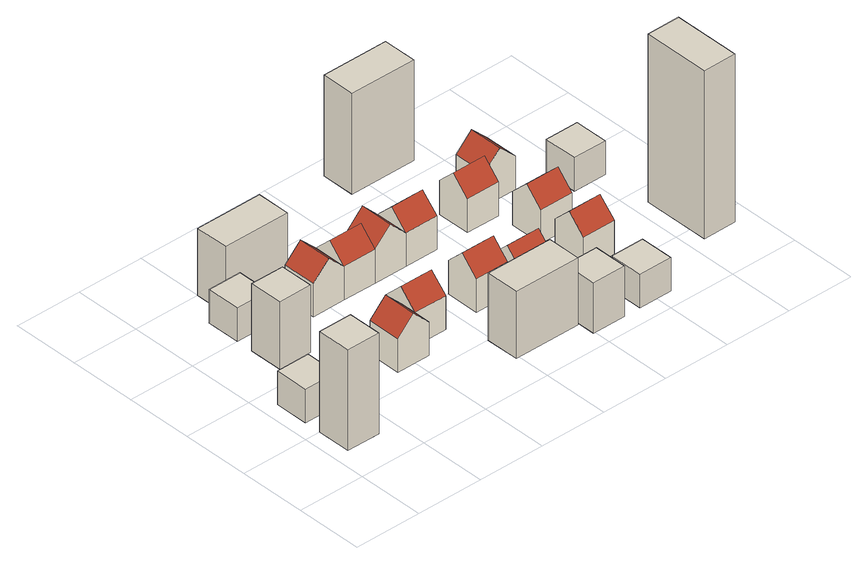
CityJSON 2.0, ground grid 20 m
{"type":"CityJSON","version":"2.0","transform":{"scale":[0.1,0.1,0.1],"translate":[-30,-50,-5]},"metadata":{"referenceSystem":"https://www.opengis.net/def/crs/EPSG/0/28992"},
"CityObjects":{
"building1":{"type":"Building","attributes":{"description":"This is a simple, primastic building meant to provide shadowing and occlusions","name":"Box building 23","lod2_volume":3000,"n_adjacent_buildings":0,"lod_max":0},"geometry":[{"type":"Solid","lod":"1","boundaries":[[[[0,1,2,3]],[[2,4,5,3]],[[1,6,4,2]],[[0,7,6,1]],[[3,5,7,0]],[[4,6,7,5]]]]}]},
"building2":{"type":"Building","attributes":{"description":"This is a simple, primastic building meant to provide shadowing and occlusions","name":"Box building 22","lod2_volume":1000,"n_adjacent_buildings":0,"lod_max":0},"geometry":[{"type":"Solid","lod":"1","boundaries":[[[[8,9,10,11]],[[10,12,13,11]],[[9,14,12,10]],[[8,15,14,9]],[[11,13,15,8]],[[12,14,15,13]]]]}]},
"building3":{"type":"Building","attributes":{"description":"This is a simple, primastic building meant to provide shadowing and occlusions","name":"Box building 21","lod2_volume":2000,"n_adjacent_buildings":0,"lod_max":0},"geometry":[{"type":"Solid","lod":"1","boundaries":[[[[16,17,18,19]],[[18,20,21,19]],[[17,22,20,18]],[[16,23,22,17]],[[19,21,23,16]],[[20,22,23,21]]]]}]},
"building4":{"type":"Building","attributes":{"description":"This is a simple, primastic building meant to provide shadowing and occlusions","name":"Box building 20","lod2_volume":1000,"n_adjacent_buildings":0,"lod_max":0},"geometry":[{"type":"Solid","lod":"1","boundaries":[[[[24,25,26,27]],[[26,28,29,27]],[[25,30,28,26]],[[24,31,30,25]],[[27,29,31,24]],[[28,30,31,29]]]]}]},
"building5":{"type":"Building","attributes":{"description":"This is Building 7","name":"Palapatine's Residence","lod2_volume":1250,"n_adjacent_buildings":1,"lod_max":2,"building_type":"AB","num_residents":110,"class":"habitation","function":"residential building","yearOfConstruction":2005,"roofType":"gabled roof","measuredHeight":15,"storeysAboveGround":3,"storeysBelowGround":0,"storeyHeightsAboveGround":3},"address":[{"country":"Bespin Territories","locality":"Alderaan","thoroughfareNumber":"7","thoroughfareName":"Bespin Square","postcode":"1977SW"}],"geometry":[{"type":"MultiSurface","lod":"2","boundaries":[[[32,33,34,35]],[[36,37,33,32]],[[38,39,40,41]],[[42,43,36,40,39]],[[43,42,39,37]],[[34,33,37,39,38]],[[40,36,32,35,41]],[[35,34,38,41]]],"semantics":{"surfaces":[{"type":"RoofSurface","description":"This is Roofsurface 1 (South) (Building 7)"},{"type":"RoofSurface","description":"This is Roofsurface 2 (North) (Building 7)"},{"type":"GroundSurface"},{"type":"WallSurface"},{"type":"ClosureSurface"}],"values":[0,1,2,3,4,3,3,3]}}]},
"building6":{"type":"Building","attributes":{"description":"This is Building 1","name":"Snoke's Palace","lod2_volume":1250,"test_uri_att":"https://www.brickset.com","n_adjacent_buildings":1,"lod_max":2,"num_residents":5,"building_type":"SFH","test_real_att":12.34,"test_date_att":"2020-08-06","test_string_att":"This is a test string","class":"habitation","function":"residential building","yearOfConstruction":1955,"roofType":"gabled roof","measuredHeight":15,"storeysAboveGround":3,"storeysBelowGround":0,"storeyHeightsAboveGround":3},"address":[{"country":"Bespin Territories","locality":"Alderaan","thoroughfareNumber":"1","thoroughfareName":"Bespin Square","postcode":"1977SW"}],"geometry":[{"type":"MultiSurface","lod":"2","boundaries":[[[44,45,46,47]],[[48,49,45,44]],[[50,51,52,53]],[[48,52,51,49]],[[46,45,49,51,50]],[[52,48,44,47,53]],[[47,46,50,53]]],"semantics":{"surfaces":[{"type":"RoofSurface","description":"This is Roofsurface 1 (West) (Building 1)","test_date_att_rs":"2020-08-05","test_integer_att_rs":"21","test_measure_att_rs":"123.56","test_real_att_rs":"98.76","test_string_att_rs":"This is a test string for a roofsurface","test_uri_att_rs":"https://www.starwars.com"},{"type":"RoofSurface","description":"This is Roofsurface 2 (East) (Building 1)"},{"type":"GroundSurface"},{"type":"ClosureSurface"},{"type":"WallSurface"}],"values":[0,1,2,3,4,4,4]}}]},
"building7":{"type":"Building","attributes":{"description":"This is a simple, primastic building meant to provide shadowing and occlusions","name":"Box building 27","lod2_volume":4000,"n_adjacent_buildings":0,"lod_max":0},"geometry":[{"type":"Solid","lod":"1","boundaries":[[[[54,55,56,57]],[[56,58,59,57]],[[55,60,58,56]],[[54,61,60,55]],[[57,59,61,54]],[[58,60,61,59]]]]}]},
"building8":{"type":"Building","attributes":{"description":"This is Building 8","name":"Darth Vader's Palace","lod2_volume":1250,"n_adjacent_buildings":1,"lod_max":2,"building_type":"AB","num_residents":5,"class":"habitation","function":"residential building","yearOfConstruction":1920,"roofType":"gabled roof","measuredHeight":15,"storeysAboveGround":3,"storeysBelowGround":0,"storeyHeightsAboveGround":3},"address":[{"country":"Bespin Territories","locality":"Alderaan","thoroughfareNumber":"8","thoroughfareName":"Bespin Square","postcode":"1977SW"}],"geometry":[{"type":"MultiSurface","lod":"2","boundaries":[[[62,63,43,64]],[[65,66,63,62]],[[42,67,68,69]],[[63,66,67,39,37,43]],[[39,42,43,37]],[[68,65,62,64,69]],[[67,66,65,68]],[[64,43,42,69]]],"semantics":{"surfaces":[{"type":"RoofSurface","description":"This is Roofsurface 1 (South) (Building 8)"},{"type":"RoofSurface","description":"This is Roofsurface 2 (North) (Building 8)"},{"type":"GroundSurface"},{"type":"WallSurface"},{"type":"ClosureSurface"}],"values":[0,1,2,3,4,3,3,3]}}]},
"building9":{"type":"Building","attributes":{"description":"This is Building 2","name":"Rey's Hut","lod2_volume":1250,"n_adjacent_buildings":2,"building_type":"SFH","lod_max":2,"class":"habitation","function":"residential building","yearOfConstruction":1955,"roofType":"gabled roof","measuredHeight":15,"storeysAboveGround":3,"storeysBelowGround":0,"storeyHeightsAboveGround":3},"address":[{"country":"Bespin Territories","locality":"Alderaan","thoroughfareNumber":"2","thoroughfareName":"Bespin Square","postcode":"1977SW"}],"geometry":[{"type":"MultiSurface","lod":"2","boundaries":[[[70,71,48,72]],[[73,49,71,70]],[[52,51,74,75]],[[72,73,70]],[[71,49,51,49,48]],[[72,75,74,73]],[[51,52,48,49]],[[51,49,73,74]],[[72,48,52,75]]],"semantics":{"surfaces":[{"type":"RoofSurface","description":"This is Roofsurface 1 (South) (Building 2)"},{"type":"RoofSurface","description":"This is Roofsurface 2 (North) (Building 2)"},{"type":"GroundSurface"},{"type":"WallSurface"},{"type":"ClosureSurface"}],"values":[0,1,2,3,3,4,4,3,3]}}]},
"building10":{"type":"Building","attributes":{"description":"This is a simple, primastic building meant to provide shadowing and occlusions","name":"Box building 29","lod2_volume":4000,"n_adjacent_buildings":0,"lod_max":0},"geometry":[{"type":"Solid","lod":"1","boundaries":[[[[76,77,78,79]],[[78,80,81,79]],[[77,82,80,78]],[[76,83,82,77]],[[79,81,83,76]],[[80,82,83,81]]]]}]},
"building11":{"type":"Building","attributes":{"description":"This is Building 3","name":"Poe's Hangar","lod2_volume":1250,"n_adjacent_buildings":2,"lod_max":2,"class":"traffic","function":"hangar","yearOfConstruction":1955,"roofType":"gabled roof","measuredHeight":15,"storeysAboveGround":3,"storeysBelowGround":0,"storeyHeightsAboveGround":3},"address":[{"country":"Bespin Territories","locality":"Alderaan","thoroughfareNumber":"3","thoroughfareName":"Bespin Square","postcode":"1977SW"}],"geometry":[{"type":"MultiSurface","lod":"2","boundaries":[[[84,85,73,72]],[[86,87,85,84]],[[74,88,89,75]],[[74,75,72,73]],[[86,89,88,87]],[[73,85,87,88,74]],[[89,86,84,72,75]]],"semantics":{"surfaces":[{"type":"RoofSurface","description":"This is Roofsurface 1 (West) (Building 3)"},{"type":"RoofSurface","description":"This is Roofsurface 2 (East) (Building 3)"},{"type":"GroundSurface"},{"type":"ClosureSurface"},{"type":"WallSurface"}],"values":[0,1,2,3,3,4,4]}}]},
"building12":{"type":"Building","attributes":{"description":"This is multi-part Building 9-10","name":"Jabba's multi-part Palace","lod2_volume":2500,"lod_max":2,"n_adjacent_buildings":0,"num_residents":45,"building_type":"AB","class":"habitation","function":"residential building","yearOfConstruction":1965,"roofType":"gabled roof","measuredHeight":15,"storeysAboveGround":3,"storeysBelowGround":5,"storeyHeightsAboveGround":3},"children":["building12-1","building12-2"]},
"building12-1":{"type":"BuildingPart","attributes":{"description":"This is BuildingPart 9","name":"Jabba's dungeon","lod_max":2,"lod2_volume":1250,"num_residents":20,"building_type":"AB","n_adjacent_buildings":1,"class":"habitation","function":"residential building","yearOfConstruction":1965,"roofType":"gabled roof","measuredHeight":15,"storeysAboveGround":3,"storeysBelowGround":5,"storeyHeightsAboveGround":3},"address":[{"country":"Bespin Territories","locality":"Alderaan","thoroughfareNumber":"9","thoroughfareName":"Bespin Square","postcode":"1977SW"}],"parents":["building12"],"geometry":[{"type":"MultiSurface","lod":"2","boundaries":[[[90,91,92,93]],[[94,95,91,90]],[[96,97,98,99]],[[94,90,93,100,101,102,98]],[[100,93,99,102,101]],[[92,91,95,97,96]],[[97,95,94,98]],[[93,92,96,99]]],"semantics":{"surfaces":[{"type":"RoofSurface","description":"This is Roofsurface 1 (South) (Building 9)"},{"type":"RoofSurface","description":"This is Roofsurface 2 (North) (Building 9)"},{"type":"GroundSurface"},{"type":"WallSurface"},{"type":"ClosureSurface"}],"values":[0,1,2,3,4,3,3,3]}}]},
"building12-2":{"type":"BuildingPart","attributes":{"description":"This is BuildingPart 10","name":"The rancor's prison","lod_max":2,"lod2_volume":1250,"num_residents":25,"building_type":"AB","n_adjacent_buildings":1,"class":"habitation","function":"residential building","yearOfConstruction":1940,"roofType":"gabled roof","measuredHeight":15,"storeysAboveGround":3,"storeysBelowGround":0,"storeyHeightsAboveGround":3},"address":[{"country":"Bespin Territories","locality":"Alderaan","thoroughfareNumber":"10","thoroughfareName":"Bespin Square","postcode":"1977SW"}],"parents":["building12"],"geometry":[{"type":"MultiSurface","lod":"2","boundaries":[[[103,104,105,106]],[[107,101,104,103]],[[108,102,109,110]],[[104,100,93,99,102,108,105]],[[102,99,93,100,101]],[[109,107,103,106,110]],[[102,101,107,109]],[[106,105,108,110]]],"semantics":{"surfaces":[{"type":"RoofSurface","description":"This is Roofsurface 1 (South) (Building 10)"},{"type":"RoofSurface","description":"This is Roofsurface 2 (North) (Building 10)"},{"type":"GroundSurface"},{"type":"WallSurface"},{"type":"ClosureSurface"}],"values":[0,1,2,3,4,3,3,3]}}]},
"building13":{"type":"Building","attributes":{"description":"This is Building 4","name":"Fin's Cabin","lod2_volume":1250,"n_adjacent_buildings":1,"building_type":"MFH","lod_max":2,"class":"habitation","function":"residential building","yearOfConstruction":1955,"roofType":"gabled roof","measuredHeight":15,"storeysAboveGround":3,"storeysBelowGround":0,"storeyHeightsAboveGround":3},"address":[{"country":"Bespin Territories","locality":"Alderaan","thoroughfareNumber":"4","thoroughfareName":"Bespin Square","postcode":"1977SW"}],"geometry":[{"type":"MultiSurface","lod":"2","boundaries":[[[111,112,86,113]],[[114,87,112,111]],[[89,88,115,116]],[[112,87,88,87,86]],[[88,89,86,87]],[[115,114,111,113,116]],[[88,87,114,115]],[[113,86,89,116]]],"semantics":{"surfaces":[{"type":"RoofSurface","description":"This is Roofsurface 1 (South) (Building 4)"},{"type":"RoofSurface","description":"This is Roofsurface 2 (North) (Building 4)"},{"type":"GroundSurface"},{"type":"WallSurface"},{"type":"ClosureSurface"}],"values":[0,1,2,3,4,3,3,3]}}]},
"building14":{"type":"Building","attributes":{"description":"This is a simple, primastic building meant to provide shadowing and occlusions","name":"Box building 25","lod2_volume":1500,"n_adjacent_buildings":0,"lod_max":0},"geometry":[{"type":"Solid","lod":"1","boundaries":[[[[117,118,119,120]],[[119,121,122,120]],[[118,123,121,119]],[[117,124,123,118]],[[120,122,124,117]],[[121,123,124,122]]]]}]},
"building15":{"type":"Building","attributes":{"description":"This is a simple, primastic building meant to provide shadowing and occlusions","name":"Box building 24","lod2_volume":1000,"n_adjacent_buildings":0,"lod_max":0},"geometry":[{"type":"Solid","lod":"1","boundaries":[[[[125,126,127,128]],[[127,129,130,128]],[[126,131,129,127]],[[125,132,131,126]],[[128,130,132,125]],[[129,131,132,130]]]]}]},
"building16":{"type":"Building","attributes":{"description":"This is Building 5","name":"Yoda's Hut","lod2_volume":1250,"n_adjacent_buildings":1,"lod_max":2,"num_residents":50,"class":"healthcare","function":"hospital","yearOfConstruction":1980,"roofType":"gabled roof","measuredHeight":15,"storeysAboveGround":3,"storeysBelowGround":1,"storeyHeightsAboveGround":3},"address":[{"country":"Bespin Territories","locality":"Alderaan","thoroughfareNumber":"5","thoroughfareName":"Bespin Square","postcode":"1977SW"}],"geometry":[{"type":"MultiSurface","lod":"2","boundaries":[[[133,134,135,136]],[[137,138,134,133]],[[139,140,141,142]],[[143,137,141,137,133,136,142,144]],[[143,144,141,137]],[[135,134,138,140,139]],[[140,138,137,141]],[[136,135,139,142]]],"semantics":{"surfaces":[{"type":"RoofSurface","description":"This is Roofsurface 1 (South) (Building 5)"},{"type":"RoofSurface","description":"This is Roofsurface 2 (North) (Building 5)"},{"type":"GroundSurface"},{"type":"WallSurface"},{"type":"ClosureSurface"}],"values":[0,1,2,3,4,3,3,3]}}]},
"building17":{"type":"Building","attributes":{"description":"This is Building 11","name":"Death Star I","lod2_volume":1250,"n_adjacent_buildings":0,"building_type":"MFH","lod_max":2,"num_residents":12,"class":"habitation","function":"residential building","yearOfConstruction":1920,"roofType":"gabled roof","measuredHeight":15,"storeysAboveGround":3,"storeysBelowGround":1,"storeyHeightsAboveGround":3},"address":[{"country":"Bespin Territories","locality":"Alderaan","thoroughfareNumber":"11","thoroughfareName":"Bespin Square","postcode":"1977SW"}],"geometry":[{"type":"MultiSurface","lod":"2","boundaries":[[[145,146,147,148]],[[149,150,146,145]],[[151,152,153,154]],[[147,146,150,152,151]],[[153,149,145,148,154]],[[152,150,149,153]],[[148,147,151,154]]],"semantics":{"surfaces":[{"type":"RoofSurface","description":"This is Roofsurface 1 (South) (Building 11)"},{"type":"RoofSurface","description":"This is Roofsurface 2 (North) (Building 11)"},{"type":"GroundSurface"},{"type":"WallSurface"}],"values":[0,1,2,3,3,3,3]}}]},
"building18":{"type":"Building","attributes":{"description":"This is a simple, primastic building meant to provide shadowing and occlusions","name":"Box building 28","lod2_volume":6000,"n_adjacent_buildings":0,"lod_max":0},"geometry":[{"type":"Solid","lod":"1","boundaries":[[[[155,156,157,158]],[[157,159,160,158]],[[156,161,159,157]],[[155,162,161,156]],[[158,160,162,155]],[[159,161,162,160]]]]}]},
"building19":{"type":"Building","attributes":{"description":"This is Building 12","name":"Death Star II","lod2_volume":1250,"n_adjacent_buildings":0,"building_type":"MFH","lod_max":2,"num_residents":34,"class":"habitation","function":"residential building","yearOfConstruction":1964,"roofType":"gabled roof","measuredHeight":15,"storeysAboveGround":3,"storeysBelowGround":0,"storeyHeightsAboveGround":3},"address":[{"country":"Bespin Territories","locality":"Alderaan","thoroughfareNumber":"12","thoroughfareName":"Bespin Square","postcode":"1977SW"}],"geometry":[{"type":"MultiSurface","lod":"2","boundaries":[[[163,164,165,166]],[[167,168,164,163]],[[169,170,171,172]],[[165,164,168,170,169]],[[171,167,163,166,172]],[[170,168,167,171]],[[166,165,169,172]]],"semantics":{"surfaces":[{"type":"RoofSurface","description":"This is Roofsurface 1 (South) (Building 12)"},{"type":"RoofSurface","description":"This is Roofsurface 2 (North) (Building 12)"},{"type":"GroundSurface"},{"type":"WallSurface"}],"values":[0,1,2,3,3,3,3]}}]},
"building20":{"type":"Building","attributes":{"description":"This is Building 6","name":"Amidala's Palace","lod2_volume":1250,"n_adjacent_buildings":1,"lod_max":2,"building_type":"AB","num_residents":6,"class":"habitation","function":"residential building","yearOfConstruction":1997,"roofType":"gabled roof","measuredHeight":15,"storeysAboveGround":3,"storeysBelowGround":2,"storeyHeightsAboveGround":3},"address":[{"country":"Bespin Territories","locality":"Alderaan","thoroughfareNumber":"6","thoroughfareName":"Bespin Square","postcode":"1977SW"}],"geometry":[{"type":"MultiSurface","lod":"2","boundaries":[[[173,174,175,143]],[[176,177,174,173]],[[178,179,180,144]],[[144,141,137,175,178,144,143]],[[141,144,143,137]],[[175,174,177,179,178]],[[180,176,173,143,144]],[[179,177,176,180]]],"semantics":{"surfaces":[{"type":"RoofSurface","description":"This is Roofsurface 1 (West) (Building 6)"},{"type":"RoofSurface","description":"This is Roofsurface 2 (East) (Building 6)"},{"type":"GroundSurface"},{"type":"WallSurface"},{"type":"ClosureSurface"}],"values":[0,1,2,3,4,3,3,3]}}]},
"building21":{"type":"Building","attributes":{"description":"This is a simple, primastic building meant to provide shadowing and occlusions","name":"Box building 26","lod2_volume":1000,"n_adjacent_buildings":0,"lod_max":0},"geometry":[{"type":"Solid","lod":"1","boundaries":[[[[181,182,183,184]],[[183,185,186,184]],[[182,187,185,183]],[[181,188,187,182]],[[184,186,188,181]],[[185,187,188,186]]]]}]},
"building22":{"type":"Building","attributes":{"description":"This is a simple, primastic building meant to provide shadowing and occlusions","name":"Box building 30","lod2_volume":10000,"n_adjacent_buildings":0,"lod_max":0},"geometry":[{"type":"Solid","lod":"1","boundaries":[[[[189,190,191,192]],[[191,193,194,192]],[[190,195,193,191]],[[189,196,195,190]],[[192,194,196,189]],[[193,195,196,194]]]]}]}
},
"vertices":[
[0,150,50],[100,150,50],[100,50,50],[0,50,50],[100,50,350],[0,50,350],[100,150,350],[0,150,350],
[0,300,50],[100,300,50],[100,200,50],[0,200,50],[100,200,150],[0,200,150],[100,300,150],[0,300,150],
[100,500,50],[200,500,50],[200,400,50],[100,400,50],[200,400,250],[100,400,250],[200,500,250],[100,500,250],
[100,650,50],[200,650,50],[200,550,50],[100,550,50],[200,550,150],[100,550,150],[200,650,150],[100,650,150],
[350,200,200],[350,300,200],[300,300,150],[300,200,150],[400,200,150],[400,300,150],[300,300,50],[400,300,50],[400,200,50],[300,200,50],[400,250,50],[400,250,150],
[350,500,200],[350,600,200],[300,600,150],[300,500,150],[400,500,150],[400,600,150],[300,600,50],[400,600,50],[400,500,50],[300,500,50],
[200,800,0],[400,800,0],[400,700,0],[200,700,0],[400,700,200],[200,700,200],[400,800,200],[200,800,200],
[500,300,200],[400,300,200],[500,250,150],[500,350,150],[400,350,150],[400,350,50],[500,350,50],[500,250,50],
[500,550,200],[400,550,200],[500,500,150],[500,600,150],[500,600,50],[500,500,50],
[500,100,100],[700,100,100],[700,0,100],[500,0,100],[700,0,300],[500,0,300],[700,100,300],[500,100,300],
[550,500,200],[550,600,200],[600,500,150],[600,600,150],[600,600,50],[600,500,50],
[700,300,200],[600,300,200],[600,250,150],[700,250,150],[700,350,150],[600,350,150],[600,250,50],[600,350,50],[700,350,50],[700,250,50],[700,275,175],[700,300,150],[700,300,50],
[800,250,200],[700,250,200],[700,200,150],[800,200,150],[800,300,150],[700,200,50],[800,300,50],[800,200,50],
[700,550,200],[600,550,200],[700,500,150],[700,600,150],[700,600,50],[700,500,50],
[750,100,50],[850,100,50],[850,0,50],[750,0,50],[850,0,200],[750,0,200],[850,100,200],[750,100,200],
[900,100,50],[1000,100,50],[1000,0,50],[900,0,50],[1000,0,150],[900,0,150],[1000,100,150],[900,100,150],
[900,550,200],[800,550,200],[800,500,150],[900,500,150],[900,600,150],[800,600,150],[800,500,50],[800,600,50],[900,600,50],[900,500,50],[900,550,150],[900,550,50],
[1000,250,200],[900,250,200],[900,200,150],[1000,200,150],[1000,300,150],[900,300,150],[900,200,50],[900,300,50],[1000,300,50],[1000,200,50],
[700,900,50],[900,900,50],[900,800,50],[700,800,50],[900,800,350],[700,800,350],[900,900,350],[700,900,350],
[1000,400,200],[900,400,200],[900,350,150],[1000,350,150],[1000,450,150],[900,450,150],[900,350,50],[900,450,50],[1000,450,50],[1000,350,50],
[950,550,200],[950,650,200],[900,650,150],[1000,550,150],[1000,650,150],[900,650,50],[1000,650,50],[1000,550,50],
[1100,550,50],[1200,550,50],[1200,450,50],[1100,450,50],[1200,450,150],[1100,450,150],[1200,550,150],[1100,550,150],
[1200,300,50],[1300,300,50],[1300,100,50],[1200,100,50],[1300,100,550],[1200,100,550],[1300,300,550],[1200,300,550]
]}
